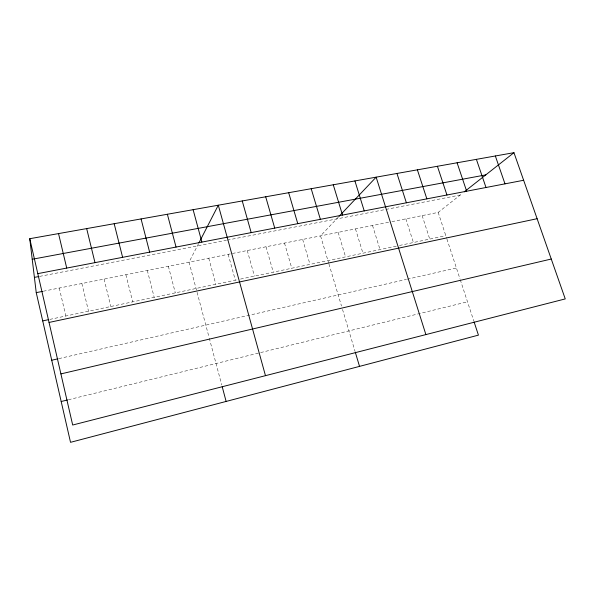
<?xml version="1.0" encoding="UTF-8"?>
<svg xmlns="http://www.w3.org/2000/svg" width="595" height="595" viewBox="0 0 595 595"><rect width="100%" height="100%" fill="white"/><g stroke="black" fill="none" stroke-linecap="round" stroke-linejoin="round"><path stroke-width="0.45" stroke-dasharray="2.98 2.23" d="M198.574 243.586L189.039 262.142L209.046 337.283M338.377 217.056L320.556 235.888L328.7 263.168M391.934 221.638L438.18 212.408L462.255 193.434M68.373 399.751L467.506 301.806M58.883 358.607L406.445 279.382M407.33 279.181L456.41 267.995M49.831 319.396L237.041 279.814M240.521 279.077L396.865 246.033M399.476 245.475L445.811 235.679M43.331 291.223L389.323 222.158M39.694 276.37L226.397 240.261M227.297 240.09L385.039 209.581M385.932 209.41L460.21 195.041M438.18 212.408L446.644 238.223M446.927 239.071L460.002 278.943M460.277 279.784L473.813 321.047M422.145 215.613L429.746 239.078M405.857 218.863L413.428 242.529M372.529 225.512L380.034 249.588M355.475 228.919L362.943 253.202M338.153 232.377L345.576 256.869M328.953 264.024L341.5 306.031M342.519 309.437L355.007 351.243M302.669 239.458L310.002 264.388M284.499 243.087L291.788 268.241M266.032 246.776L273.269 272.16M247.26 250.517L254.444 276.139M228.175 254.333L235.308 280.186M208.771 258.2L215.844 284.298M209.276 338.153L221.749 384.995M168.363 266.27L175.309 292.866M147.315 270.472L154.194 297.329M125.895 274.749L132.7 301.873M104.088 279.1L110.811 306.499M81.887 283.532L88.529 311.215M59.277 288.047L65.837 316.012"/><path stroke-width="0.89" d="M198.968 242.82L218.305 205.208L265.474 375.668M338.979 216.424L376.144 177.161L425.894 334.598M464.293 191.821L513.954 152.677L565.25 298.913L72.687 425.023L29.75 238.707L513.954 152.677M61.188 401.513L67.473 399.966M60.906 373.905L551.26 259.033M51.728 360.235L57.983 358.807M49.043 322.445L537.114 218.7M42.721 320.898L48.054 319.768M474.103 321.932L478.432 335.134L70.53 442.323L36.243 292.643L42.446 291.401M37.797 273.633L523.63 180.27M34.413 277.389L38.809 276.541M32.227 259.256L485.78 174.885M495.345 155.979L504.991 183.855M476.394 159.348L486.003 187.507M457.094 162.777L466.659 191.218M437.422 166.273L446.949 195.011M417.385 169.835L426.86 198.871M396.962 173.457L406.385 202.806M354.918 180.932L364.229 210.905M333.267 184.777L342.519 215.078M311.192 188.697L320.378 219.332M355.274 352.136L359.529 366.386M288.672 192.698L297.783 223.675M265.69 196.781L274.726 228.101M242.239 200.954L251.194 232.623M193.115 209.678L201.883 242.098M222.21 386.728L226.122 401.439M167.374 214.252L176.046 247.066M141.067 218.93L149.628 252.146M114.173 223.705L122.615 257.338M86.669 228.592L94.984 262.64M58.533 233.597L66.722 268.077M29.75 238.707L36.243 292.643"/></g></svg>
